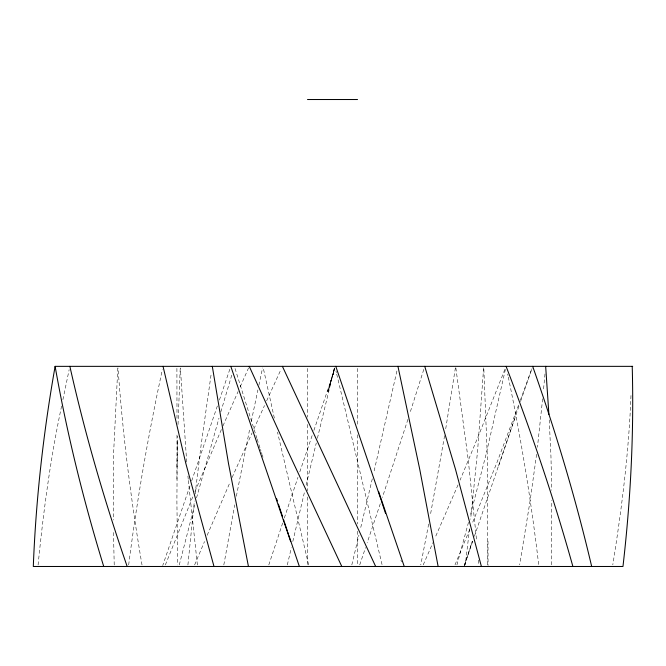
<?xml version="1.0" encoding="UTF-8"?>
<svg xmlns="http://www.w3.org/2000/svg" width="666" height="666" viewBox="0 0 666 666"><rect width="100%" height="100%" fill="white"/><g stroke="black" fill="none" stroke-linecap="round" stroke-linejoin="round"><path stroke-width="0.5" stroke-dasharray="3.33 2.5" d="M177.239 454.179L176.898 501.107L177.672 564.951M487.762 564.868L487.695 466.142L483.799 367.873M176.915 479.195L176.998 433.017M177.006 466.691L177.672 436.222M551.373 564.851L551.806 500.399M177.298 451.057L177.522 441.683M178.03 424.5L180.22 367.957M630.985 395.512C628.837 452.306 621.744 508.749 612.795 564.835M483.616 367.873L477.622 450.499L470.637 519.272M117.815 367.973L113.703 451.173L113.303 519.996M544.988 373.951L543.389 391M187.912 564.943L194.372 501.04M38.087 564.976C43.407 511.638 50.416 458.408 61.63 405.952M542.632 398.784L537.445 447.261M195.146 494.005L201.149 444.746L211.355 372.71M469.572 528.662L465.284 564.868M536.596 454.304L530.169 500.399L519.688 564.851M128.663 564.959C137.088 499.375 148.401 434.19 162.371 369.563M455.394 367.882L445.379 430.994M444.605 435.689L430.461 514.635M223.818 564.926L234.748 504.853M236.355 496.253L249.7 429.029M428.671 524.017L420.77 564.876M62.895 399.683L69.172 369.605M251.323 421.212L257.9 389.918M258.891 385.223L262.57 367.932M505.402 369.397L486.263 453.588L470.171 516.1M396.911 370.995L373.776 472.552M287.329 564.91L291.342 547.71M292.815 541.458L304.637 491.425M372.302 478.804L360.431 528.829M306.127 485.173L316.275 442.957M351.823 564.893L358.941 535.081M317.407 438.27L334.457 367.915M179.279 564.935L194.888 504.129M334.315 368.356L328.263 391.367L334.607 368.356M196.537 497.877L218.981 418.14M468.489 522.36L456.934 564.868M220.821 411.888L232.018 374.267M334.582 368.273L327.747 391.358L334.582 369.239L331.51 378.854M423.776 369.43L409.931 413.07M407.942 419.33L382.359 497.51M464.485 565.501L472.369 541.133L464.019 566.475L472.743 541.125M268.806 564.91L282.775 522.693M474.383 536.305L519.205 405.428M284.332 518.006L297.952 477.356M359.732 564.885L365.551 547.569M498.576 466.058L515.601 415.984M380.269 503.762L367.132 542.873M229.828 369.255L219.022 401.173M299.8 471.878L312.287 435.139M313.886 430.444L334.798 369.239M520.521 401.581L532.076 368.248M217.366 405.985L191.633 481.027M189.968 485.839L162.737 565.517M531.568 369.38L520.312 400.366M518.598 405.045L496.803 462.928L472.061 523.867M504.886 369.397L478.879 434.806L460.056 480.169M165.359 564.935L192.998 496.278M194.93 491.591L221.587 429.054M455.011 564.86L470.113 528.563M194.63 564.926L204.512 541.55M207.168 535.298L230.086 482.142M458.05 484.856L434.965 538.02M423.235 564.868L432.9 542.732M222.952 425.924L238.112 391.508M232.143 477.447L252.073 432.892M240.193 386.813L248.551 367.94M253.838 428.987L264.502 405.536M266.641 400.84L280.96 369.505M400.932 560.214L401.44 561.779M261.472 452.522L261.971 454.087M262.221 454.87L262.987 457.209M259.956 447.835L257.201 439.244M260.464 449.4L260.964 450.957M256.951 438.461L234.873 367.94M335.972 371.045L336.355 372.602M336.73 374.167L382.126 564.91M308.624 564.926L277.506 432.151M274.342 418.082L263.253 367.932M507.675 373.992L507.992 375.532M508.308 377.081C521.203 439.194 531.31 501.864 538.702 564.868M142.016 564.968C130.852 499.733 122.711 433.991 118.032 367.973M455.852 367.882L468.256 459.94L476.681 541.242M197.386 564.951L188.287 479.978M187.929 476.065L188.22 479.195M478.371 560.114L478.771 564.876M186.688 461.996L180.378 367.957M549.217 419.871L550.965 456.651L551.731 490.243M114.219 564.968L113.453 530.927M176.906 368.373L176.998 420.77M487.995 541.2L488.061 565.459M357.534 368.423L357.534 425.457M357.534 434.79L357.534 523.959M357.534 531.218L357.534 565.434M307.501 368.423L307.501 417.157M307.501 424.417L307.501 490.784M307.501 497.002L307.501 566.475"/><path stroke-width="1" d="M632.692 366.35L55.12 366.35C43.415 432.5 35.906 499.342 33.3 566.475L622.968 566.475C630.635 500.066 634.065 433.191 632.217 366.35M307.501 99.525L357.534 99.525M341.791 566.475L287.804 450.932L249.25 366.35M375.666 566.475L282.401 366.35M506.085 366.35C531.401 431.993 553.979 498.701 572.885 566.475M532.667 366.35C555.827 431.968 575.757 498.726 591.674 566.475M127.164 566.475C104.47 500.865 85.04 434.115 69.872 366.35M230.802 366.35L290.692 541.625M299.359 566.475L288.844 535.389M404.237 566.475L378.563 491.416M335.789 366.35L380.319 497.677M281.535 513.511L282.575 516.633M283.616 519.763L284.141 521.328M284.665 522.885L287.279 530.702M287.804 532.259L288.328 533.824M382.659 504.711L384.473 510.181M380.577 498.451L381.102 500.016M381.36 500.799L382.401 503.929M276.59 498.651L277.372 500.998M278.413 504.129L279.454 507.251M279.712 508.033L281.277 512.728M384.732 510.964L385.506 513.311M103.721 566.475C83.558 500.807 67.05 434.016 55.12 366.35M424.75 366.35L455.511 469.372L481.401 566.475M213.994 566.475L185.872 463.586L163.045 366.35M397.943 366.35L419.763 469.422L438.128 566.475M248.443 566.475L228.496 463.503L212.304 366.35M545.662 366.35L548.901 414.394"/></g></svg>
